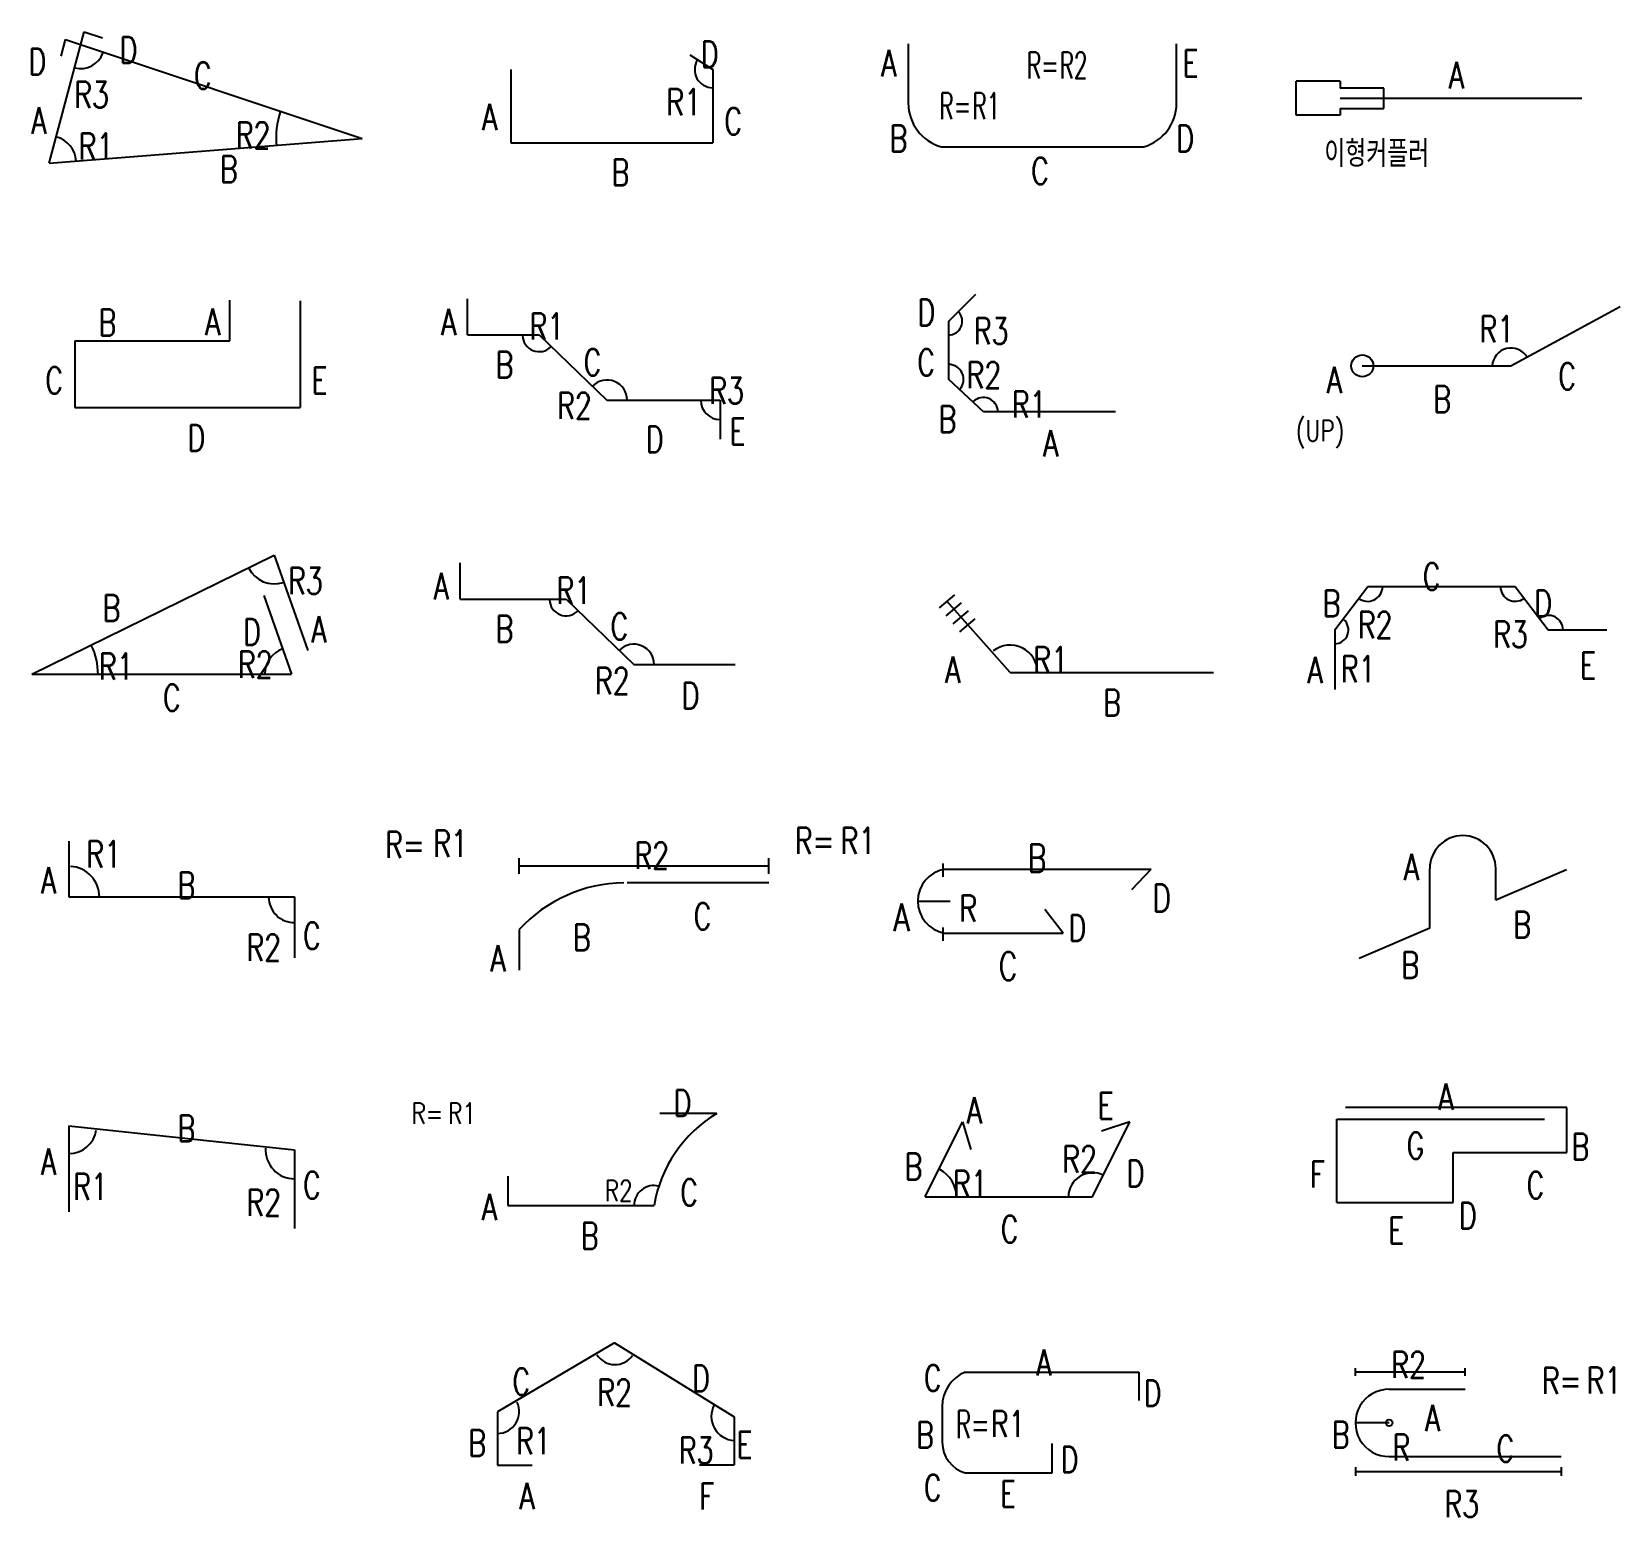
# Model space of a CAD drawing. Header units: millimetres. Extents: x -0.4 to 11.6, y -0.2 to 49.8.
# Drawn here: x 6.097 to 9.103, y 21.821 to 24.633 of the extents above; entities that cross this region are included whole.
import ezdxf
from ezdxf.enums import TextEntityAlignment as Align

# ---------------------------------------------------------------- set-up
doc = ezdxf.new("R2010")
doc.units = ezdxf.units.MM
for name, color, linetype in [('DIM', 7, 'Continuous'), ('SHOP', 2, 'Continuous'), ('TEXT', 3, 'Continuous'), ('TEXTSHOP', 3, 'Continuous')]:
    doc.layers.add(name, color=color, linetype=linetype)
doc.styles.add('ROMANS', font='romans.shx', dxfattribs={"width": 0.75, "bigfont": 'whgtxt.shx'})

# ---------------------------------------------------------------- blocks, each defined once
blk = doc.blocks.new('SSBAR_SHP_846')
at = {"color": 2}
for p, q in [((-0.233, 0.0617), (0.1939, 0.0165)), ((0.1939, 0.0165), (0.1939, -0.1324))]:
    blk.add_line(p, q, dxfattribs=at)
at = {"color": 0}
for centre, radius, start, end in [((-0.233, 0.0617), 0.0523, 270, 351.4245), ((0.1939, 0.0165), 0.0548, 176.4725, 270)]:
    blk.add_arc(centre, radius, start, end, dxfattribs=at)
at = {"layer": 'SHOP', "color": 2}
blk.add_line((-0.233, 0.0617), (-0.233, -0.101), dxfattribs=at)
at = {"layer": 'TEXTSHOP', "color": 4, "style": 'ROMANS', "width": 0.75}
for tag, p in [('B', (-0.0278, 0.032)), ('R1', (-0.2252, -0.0782)), ('C', (0.2101, -0.0754))]:
    blk.add_attdef(tag, p, '', height=0.05, dxfattribs=at)
for tag, p in [('A', (-0.2572, -0.0308)), ('R2', (0.1687, -0.1084))]:
    blk.add_attdef(tag, text='', height=0.05, dxfattribs=at).set_placement(p, align=Align.RIGHT)
blk = doc.blocks.new('SSBAR_SHP_847')
at = {"color": 2}
for p, q in [((-0.233, -0.0047), (0.1939, -0.0047)), ((0.1939, -0.0047), (0.1939, -0.12))]:
    blk.add_line(p, q, dxfattribs=at)
at = {"color": 0}
for centre, radius, start, end in [((-0.233, -0.0047), 0.0577, 359.1433, 87.0271), ((0.1939, -0.0047), 0.0489, 180.5696, 270.8559)]:
    blk.add_arc(centre, radius, start, end, dxfattribs=at)
at = {"layer": 'SHOP', "color": 2}
blk.add_line((-0.233, 0.1009), (-0.233, -0.0047), dxfattribs=at)
at = {"layer": 'TEXTSHOP', "color": 4, "style": 'ROMANS', "width": 0.75}
for tag, p in [('R1', (-0.2003, 0.0511)), ('B', (-0.0278, -0.0078)), ('C', (0.2101, -0.1034))]:
    blk.add_attdef(tag, p, '', height=0.05, dxfattribs=at)
for tag, p in [('A', (-0.2572, 0.0017)), ('R2', (0.1687, -0.1256))]:
    blk.add_attdef(tag, text='', height=0.05, dxfattribs=at).set_placement(p, align=Align.RIGHT)
blk = doc.blocks.new('SSBAR_SHP_848')
at = {"color": 2}
for p, q in [((-0.3029, -0.0833), (0.1558, 0.1417)), ((0.1558, 0.1417), (0.2192, -0.0383)), ((0.1362, 0.0654), (0.1885, -0.0833)), ((-0.3029, -0.0833), (0.1885, -0.0833))]:
    blk.add_line(p, q, dxfattribs=at)
at = {"color": 0}
for centre, radius, start, end in [((0.1558, 0.1417), 0.0541, 205.9012, 288.5984), ((-0.3029, -0.0833), 0.125, 359.8439, 25.5326), ((0.1885, -0.0833), 0.0507, 109.0891, 179.4185)]:
    blk.add_arc(centre, radius, start, end, dxfattribs=at)
at = {"layer": 'TEXTSHOP', "color": 4, "style": 'ROMANS', "width": 0.75}
for tag, p in [('R3', (0.1816, 0.0685)), ('A', (0.2256, -0.0236)), ('R1', (-0.1765, -0.0935))]:
    blk.add_attdef(tag, p, '', height=0.05, dxfattribs=at)
for tag, p in [('B', (-0.1358, 0.017)), ('D', (0.1302, -0.0283)), ('R2', (0.1526, -0.09))]:
    blk.add_attdef(tag, text='', height=0.05, dxfattribs=at).set_placement(p, align=Align.RIGHT)
blk.add_attdef('C', text='', height=0.05, dxfattribs=at).set_placement((-0.0382, -0.1528), align=Align.CENTER)
blk = doc.blocks.new('SSBAR_SHP_849')
at = {"color": 2}
for p, q in [((0.0713, 0.0475), (0.0713, 0.1247)), ((-0.2218, 0.0475), (0.0713, 0.0475))]:
    blk.add_line(p, q, dxfattribs=at)
at = {"layer": 'SHOP', "color": 2}
for p, q in [((0.2046, 0.1231), (0.2046, -0.0785)), ((-0.2218, 0.0475), (-0.2218, -0.0785)), ((-0.2218, -0.0785), (0.2046, -0.0785))]:
    blk.add_line(p, q, dxfattribs=at)
at = {"layer": 'TEXTSHOP', "color": 4, "style": 'ROMANS', "width": 0.75}
for tag, p in [('B', (-0.1435, 0.0574)), ('A', (0.0535, 0.0587)), ('C', (-0.244, -0.0522))]:
    blk.add_attdef(tag, text='', height=0.05, dxfattribs=at).set_placement(p, align=Align.RIGHT)
blk.add_attdef('E', (0.2263, -0.0522), '', height=0.05, dxfattribs=at)
blk.add_attdef('D', text='', height=0.05, dxfattribs=at).set_placement((0.008, -0.1611), align=Align.CENTER)
blk = doc.blocks.new('SSBAR_SHP_850')
at = {"color": 2}
for p, q in [((-0.2703, -0.1162), (-0.2043, 0.1327)), ((-0.2043, 0.1327), (-0.1692, 0.121)), ((-0.2477, 0.0867), (-0.2394, 0.1178)), ((-0.2394, 0.1178), (0.3222, -0.0695)), ((-0.2703, -0.1162), (0.3222, -0.0695))]:
    blk.add_line(p, q, dxfattribs=at)
at = {"color": 0}
for centre, radius, start, end in [((-0.2108, 0.1082), 0.0451, 255.7168, 340.8216), ((0.3222, -0.0695), 0.1631, 161.4634, 185.1525), ((-0.2703, -0.1162), 0.0515, 4.3964, 75.6115)]:
    blk.add_arc(centre, radius, start, end, dxfattribs=at)
at = {"layer": 'TEXTSHOP', "color": 4, "style": 'ROMANS', "width": 0.75}
for tag, p in [('D', (-0.1372, 0.0733)), ('C', (0.0035, 0.0247)), ('R3', (-0.2232, -0.0113)), ('R1', (-0.2148, -0.1091)), ('B', (0.0525, -0.1524))]:
    blk.add_attdef(tag, p, '', height=0.05, dxfattribs=at)
for tag, p in [('D', (-0.276, 0.0513)), ('A', (-0.2754, -0.0603)), ('R2', (0.1486, -0.0881))]:
    blk.add_attdef(tag, text='', height=0.05, dxfattribs=at).set_placement(p, align=Align.RIGHT)
blk = doc.blocks.new('SSBAR_SHP_945')
at = {"color": 2}
for p, q in [((-0.2216, -0.0805), (-0.1559, -0.0805)), ((0.1606, -0.08), (0.2263, -0.08))]:
    blk.add_line(p, q, dxfattribs=at)
at = {"color": 7}
blk.add_arc((0.2282, 0.0117), 0.0452, 151.0812, 267.8038, dxfattribs=at)
at = {"layer": 'DIM', "color": 7}
for centre, radius, start, end in [((0.0007, 0.1504), 0.0405, 212.5176, 325.4617), ((-0.2219, 0.0209), 0.0413, 270.328, 25.5705)]:
    blk.add_arc(centre, radius, start, end, dxfattribs=at)
at = {"layer": 'SHOP', "color": 2}
for p, q in [((0, 0.1509), (-0.2216, 0.0205)), ((0, 0.1509), (0.2263, 0.0109)), ((-0.2216, 0.0205), (-0.2216, -0.0805)), ((0.2263, 0.0109), (0.2263, -0.08))]:
    blk.add_line(p, q, dxfattribs=at)
at = {"layer": 'TEXTSHOP', "color": 4, "style": 'ROMANS', "width": 0.75}
for tag, p in [('C', (-0.1599, 0.0526)), ('B', (-0.2436, -0.0635)), ('R3', (0.1871, -0.0775)), ('A', (-0.1515, -0.1639))]:
    blk.add_attdef(tag, text='', height=0.05, dxfattribs=at).set_placement(p, align=Align.RIGHT)
for tag, p in [('D', (0.1465, 0.059)), ('R1', (-0.1868, -0.0598)), ('E', (0.2304, -0.0668)), ('F', (0.16, -0.1646))]:
    blk.add_attdef(tag, p, '', height=0.05, dxfattribs=at)
blk.add_attdef('R2', text='', height=0.05, dxfattribs=at).set_placement((0, 0.0321), align=Align.CENTER)
blk = doc.blocks.new('SSBAR_SHP_946')
at = {"color": 40}
for p, q in [((0.1935, 0.0854), (0.0858, 0.0854)), ((-0.2021, -0.0335), (-0.2021, -0.0888)), ((-0.2021, -0.0888), (0.0746, -0.0888))]:
    blk.add_line(p, q, dxfattribs=at)
blk.add_arc((0.323, -0.1307), 0.2519, 120.923, 170.4395, dxfattribs=at)
at = {"color": 7}
blk.add_arc((0.0746, -0.0888), 0.0377, 76.1421, 180.2781, dxfattribs=at)
at = {"layer": 'TEXTSHOP', "color": 4, "style": 'ROMANS', "width": 0.75}
blk.add_text('R=', height=0.04, dxfattribs=at).set_placement((-0.3846, 0.0655))
for tag, p in [('D', (0.1281, 0.0799)), ('B', (-0.0474, -0.1713))]:
    blk.add_attdef(tag, text='', height=0.05, dxfattribs=at).set_placement(p, align=Align.CENTER)
for tag, p, height in [('R1', (-0.3153, 0.0655), 0.04), ('C', (0.124, -0.0892), 0.05)]:
    blk.add_attdef(tag, p, '', height=height, dxfattribs=at)
for tag, height, p in [('R2', 0.04, (0.0339, -0.081)), ('A', 0.05, (-0.2225, -0.1169))]:
    blk.add_attdef(tag, text='', height=height, dxfattribs=at).set_placement(p, align=Align.RIGHT)
blk = doc.blocks.new('SSBAR_SHP_947')
at = {"color": 40}
for p, q in [((-0.1806, 0.0391), (-0.1806, 0.0684)), ((0.2918, 0.0391), (0.2918, 0.0684)), ((-0.1806, 0.054), (0.2918, 0.054))]:
    blk.add_line(p, q, dxfattribs=at)
at = {"color": 2}
for p, q in [((0.2918, 0.0217), (0.0236, 0.0217)), ((-0.1806, -0.0668), (-0.1806, -0.1436))]:
    blk.add_line(p, q, dxfattribs=at)
blk.add_arc((0.0204, -0.2506), 0.2724, 90.643, 137.5381, dxfattribs=at)
at = {"layer": 'TEXTSHOP', "color": 4, "style": 'ROMANS', "width": 0.75}
blk.add_text('R=', height=0.05, dxfattribs=at).set_placement((-0.4346, 0.0689))
for tag, p in [('R1', (-0.3437, 0.0713)), ('C', (0.1494, -0.0665)), ('B', (-0.0791, -0.1064))]:
    blk.add_attdef(tag, p, '', height=0.05, dxfattribs=at)
blk.add_attdef('R2', text='', height=0.05, dxfattribs=at).set_placement((0.0703, 0.0485), align=Align.CENTER)
blk.add_attdef('A', text='', height=0.05, dxfattribs=at).set_placement((-0.2064, -0.1463), align=Align.RIGHT)
blk = doc.blocks.new('SSBAR_SHP_948')
at = {"color": 2}
for p, q in [((-0.2925, 0.0588), (-0.2925, 0.1274)), ((-0.0918, 0.0588), (0.0365, -0.0647)), ((0.0365, -0.0647), (0.2281, -0.0647))]:
    blk.add_line(p, q, dxfattribs=at)
at = {"color": 0}
for centre, radius, start, end in [((-0.0918, 0.0588), 0.0316, 182.1164, 314.2372), ((0.0365, -0.0647), 0.0382, 0, 135.7814)]:
    blk.add_arc(centre, radius, start, end, dxfattribs=at)
at = {"layer": 'SHOP', "color": 2}
blk.add_line((-0.2925, 0.0588), (-0.0918, 0.0588), dxfattribs=at)
at = {"layer": 'TEXTSHOP', "color": 4, "style": 'ROMANS', "width": 0.75}
for tag, p in [('A', (-0.3139, 0.0584)), ('B', (-0.1917, -0.0225)), ('R2', (0.0285, -0.1208))]:
    blk.add_attdef(tag, text='', height=0.05, dxfattribs=at).set_placement(p, align=Align.RIGHT)
for tag, p in [('R1', (-0.1104, 0.0502)), ('C', (-0.008, -0.0179))]:
    blk.add_attdef(tag, p, '', height=0.05, dxfattribs=at)
blk.add_attdef('D', text='', height=0.05, dxfattribs=at).set_placement((0.1436, -0.1487), align=Align.CENTER)
blk = doc.blocks.new('SSBAR_SHP_949')
at = {"color": 2}
for p, q in [((-0.2786, 0.0588), (-0.2786, 0.1274)), ((-0.1428, 0.0588), (-0.0145, -0.0647)), ((-0.0145, -0.0647), (0.1997, -0.0647)), ((0.1997, -0.0647), (0.1997, -0.1382))]:
    blk.add_line(p, q, dxfattribs=at)
at = {"color": 0}
for centre, radius, start, end in [((-0.1428, 0.0588), 0.0316, 182.1164, 314.2372), ((-0.0145, -0.0647), 0.0382, 0, 135.7814), ((0.1997, -0.0647), 0.0366, 180, 270)]:
    blk.add_arc(centre, radius, start, end, dxfattribs=at)
at = {"layer": 'SHOP', "color": 2}
blk.add_line((-0.2786, 0.0588), (-0.1428, 0.0588), dxfattribs=at)
at = {"layer": 'TEXTSHOP', "color": 4, "style": 'ROMANS', "width": 0.75}
for tag, p in [('A', (-0.2999, 0.0584)), ('B', (-0.1917, -0.0225)), ('R2', (-0.0432, -0.1001)), ('D', (0.0925, -0.1638))]:
    blk.add_attdef(tag, text='', height=0.05, dxfattribs=at).set_placement(p, align=Align.RIGHT)
for tag, p in [('R1', (-0.1614, 0.0502)), ('C', (-0.059, -0.0179)), ('R3', (0.1789, -0.0715)), ('E', (0.2172, -0.1487))]:
    blk.add_attdef(tag, p, '', height=0.05, dxfattribs=at)
blk = doc.blocks.new('SSBAR_SHP_950')
at = {"color": 2}
blk.add_line((0.1421, 0.0889), (0.1859, 0.0611), dxfattribs=at)
at = {"color": 7}
blk.add_arc((0.1859, 0.0611), 0.0344, 148.3948, 269.5365, dxfattribs=at)
at = {"layer": 'SHOP', "color": 2}
for p, q in [((-0.1962, 0.0611), (-0.1962, -0.0777)), ((0.1859, 0.0611), (0.1859, -0.0777)), ((-0.1962, -0.0777), (0.1859, -0.0777))]:
    blk.add_line(p, q, dxfattribs=at)
at = {"layer": 'TEXTSHOP', "color": 4, "style": 'ROMANS', "width": 0.75}
for tag, p in [('D', (0.1628, 0.0652)), ('C', (0.2075, -0.0616))]:
    blk.add_attdef(tag, p, '', height=0.05, dxfattribs=at)
for tag, p in [('R1', (0.1636, -0.0254)), ('A', (-0.2223, -0.0537))]:
    blk.add_attdef(tag, text='', height=0.05, dxfattribs=at).set_placement(p, align=Align.RIGHT)
blk.add_attdef('B', text='', height=0.05, dxfattribs=at).set_placement((0.0106, -0.1585), align=Align.CENTER)
blk = doc.blocks.new('SSBAR_SHP_1045')
at = {"color": 40}
for p, q in [((0.1922, 0.0955), (0.1922, 0.042)), ((0.028, -0.0952), (0.028, -0.0394))]:
    blk.add_line(p, q, dxfattribs=at)
for centre, radius, start, end in [((-0.1113, 0.0315), 0.0687, 111.3084, 180.552), ((-0.1199, -0.0374), 0.06, 180, 254.2351)]:
    blk.add_arc(centre, radius, start, end, dxfattribs=at)
at = {"layer": 'SHOP', "color": 2}
for p, q in [((-0.1363, 0.0955), (0.1922, 0.0955)), ((-0.18, 0.0309), (-0.18, -0.0374)), ((-0.1363, -0.0952), (0.028, -0.0952))]:
    blk.add_line(p, q, dxfattribs=at)
at = {"layer": 'TEXTSHOP', "color": 4, "style": 'ROMANS', "width": 0.6}
blk.add_text('R=', height=0.0525, dxfattribs=at).set_placement((-0.122, -0.0293), align=Align.CENTER)
at = {"layer": 'TEXTSHOP', "color": 4, "style": 'ROMANS', "width": 0.75}
for tag, p in [('A', (0.0121, 0.0895)), ('E', (-0.0556, -0.1592))]:
    blk.add_attdef(tag, text='', height=0.049, dxfattribs=at).set_placement(p, align=Align.CENTER)
for tag, p in [('C', (-0.1814, 0.0601)), ('B', (-0.1959, -0.0477)), ('C', (-0.1814, -0.1476))]:
    blk.add_attdef(tag, text='', height=0.049, dxfattribs=at).set_placement(p, align=Align.RIGHT)
for tag, p in [('D', (0.2016, 0.0312)), ('R1', (-0.0878, -0.0268)), ('D', (0.0444, -0.0944))]:
    blk.add_attdef(tag, p, '', height=0.049, dxfattribs=at)
blk = doc.blocks.new('SSBAR_SHP_1046')
at = {"color": 2}
for p, q in [((-0.2121, -0.0726), (-0.1417, 0.0692)), ((-0.1417, 0.0692), (-0.126, 0.0169)), ((0.1047, -0.0726), (0.1751, 0.0692)), ((0.1751, 0.0692), (0.1213, 0.0515)), ((-0.2121, -0.0726), (0.1047, -0.0726))]:
    blk.add_line(p, q, dxfattribs=at)
at = {"color": 0}
for centre, radius, start, end in [((-0.2121, -0.0726), 0.0588, 0, 62.0409), ((0.1047, -0.0726), 0.0457, 62.346, 180)]:
    blk.add_arc(centre, radius, start, end, dxfattribs=at)
at = {"layer": 'TEXTSHOP', "color": 4, "style": 'ROMANS', "width": 0.75}
for tag, p in [('E', (0.1141, 0.0751)), ('A', (-0.1338, 0.0663)), ('R1', (-0.1599, -0.073)), ('D', (0.169, -0.0533))]:
    blk.add_attdef(tag, p, '', height=0.05, dxfattribs=at)
for tag, p in [('B', (-0.2175, -0.0402)), ('R2', (0.1131, -0.0263))]:
    blk.add_attdef(tag, text='', height=0.05, dxfattribs=at).set_placement(p, align=Align.RIGHT)
blk.add_attdef('C', text='', height=0.05, dxfattribs=at).set_placement((-0.0525, -0.1588), align=Align.CENTER)
blk = doc.blocks.new('SSBAR_SHP_1047')
at = {"color": 40}
for p, q in [((-0.178, 0.0334), (-0.178, 0.0585)), ((-0.1761, 0.0478), (0.2154, 0.0478)), ((0.179, 0.0093), (0.2154, 0.0478)), ((-0.2262, -0.0128), (-0.1646, -0.0128)), ((0.0489, -0.0733), (0.014, -0.0288)), ((-0.178, -0.0877), (-0.178, -0.0626)), ((-0.1761, -0.0733), (0.0489, -0.0733))]:
    blk.add_line(p, q, dxfattribs=at)
at = {"color": 2}
blk.add_arc((-0.1646, -0.0128), 0.0616, 100.6815, 259.3177, dxfattribs=at)
at = {"layer": 'TEXTSHOP', "color": 4, "style": 'ROMANS', "width": 0.75}
for s, p in [('R=', (-0.4593, 0.0764)), ('R', (-0.1477, -0.0515))]:
    blk.add_text(s, height=0.05, dxfattribs=at).set_placement(p)
for tag, p, height in [('R1', (-0.3724, 0.0764), 0.05), ('D', (0.2173, -0.0334), 0.0529), ('D', (0.0587, -0.0886), 0.05)]:
    blk.add_attdef(tag, p, '', height=height, dxfattribs=at)
for tag, p in [('B', (-0.0007, 0.0421)), ('C', (-0.0554, -0.1624))]:
    blk.add_attdef(tag, text='', height=0.0529, dxfattribs=at).set_placement(p, align=Align.CENTER)
blk.add_attdef('A', text='', height=0.0529, dxfattribs=at).set_placement((-0.2417, -0.07), align=Align.RIGHT)
blk = doc.blocks.new('SSBAR_SHP_1048')
at = {"color": 7}
for p, q in [((-0.1569, 0.0672), (-0.186, 0.0424)), ((-0.1569, 0.0672), (-0.186, 0.0424)), ((-0.1439, 0.052), (-0.1731, 0.0272)), ((-0.1309, 0.0368), (-0.1601, 0.0119)), ((-0.118, 0.0216), (-0.1471, -0.0033))]:
    blk.add_line(p, q, dxfattribs=at)
at = {"color": 2}
for q in [(-0.1715, 0.0548), (0.3333, -0.0801)]:
    blk.add_line((-0.0515, -0.0801), q, dxfattribs=at)
at = {"color": 0}
blk.add_arc((-0.0515, -0.0801), 0.0519, 359.8153, 128.0912, dxfattribs=at)
at = {"layer": 'TEXTSHOP', "color": 30, "true_color": 0xf8991e, "style": 'ROMANS', "width": 0.75}
blk.add_attdef('COUPLER1', text='', height=0.05, dxfattribs=at).set_placement((-0.1569, 0.0814), align=Align.BOTTOM_CENTER)
at = {"layer": 'TEXTSHOP', "color": 4, "style": 'ROMANS', "width": 0.75}
blk.add_attdef('A', text='', height=0.05, dxfattribs=at).set_placement((-0.1456, -0.0999), align=Align.RIGHT)
blk.add_attdef('R1', (-0.0077, -0.0813), '', height=0.05, dxfattribs=at)
blk.add_attdef('B', text='', height=0.05, dxfattribs=at).set_placement((0.1413, -0.1623), align=Align.CENTER)
blk = doc.blocks.new('SSBAR_SHP_1049')
at = {"color": 40}
for p, q in [((-0.1677, 0.0847), (-0.1162, 0.1362)), ((-0.1677, -0.0252), (-0.1677, 0.0847))]:
    blk.add_line(p, q, dxfattribs=at)
for centre, radius, start, end in [((-0.1677, 0.0847), 0.0258, 269.4964, 44.4092), ((-0.1677, -0.0252), 0.0282, 317.9535, 90.032), ((-0.1021, -0.0869), 0.0275, 1.2484, 133.9531)]:
    blk.add_arc(centre, radius, start, end, dxfattribs=at)
at = {"layer": 'SHOP', "color": 2}
for p, q in [((-0.1021, -0.0869), (-0.1677, -0.0252)), ((0.1479, -0.0869), (-0.1021, -0.0869))]:
    blk.add_line(p, q, dxfattribs=at)
at = {"layer": 'TEXTSHOP', "color": 4, "style": 'ROMANS', "width": 0.75}
for tag, p in [('D', (-0.1934, 0.0764)), ('C', (-0.1937, -0.0181)), ('B', (-0.1532, -0.1255))]:
    blk.add_attdef(tag, text='', height=0.05, dxfattribs=at).set_placement(p, align=Align.RIGHT)
for tag, p in [('R3', (-0.1204, 0.0415)), ('R2', (-0.134, -0.0422)), ('R1', (-0.0485, -0.0977))]:
    blk.add_attdef(tag, p, '', height=0.05, dxfattribs=at)
blk.add_attdef('A', text='', height=0.05, dxfattribs=at).set_placement((0.0253, -0.1711), align=Align.CENTER)
blk = doc.blocks.new('SSBAR_SHP_1050')
at = {"color": 40}
for centre, start, end in [((-0.1583, -0.0026), 180, 254.2351), ((0.1778, -0.0026), 285.7649, 0)]:
    blk.add_arc(centre, 0.0858, start, end, dxfattribs=at)
at = {"layer": 'SHOP', "color": 2}
for p, q in [((-0.244, -0.0026), (-0.244, 0.11)), ((0.2635, -0.0026), (0.2635, 0.11)), ((-0.1816, -0.0851), (0.2011, -0.0851))]:
    blk.add_line(p, q, dxfattribs=at)
at = {"layer": 'TEXTSHOP', "color": 4, "style": 'ROMANS', "width": 0.6}
for p in [(0.0104, 0.0442), (-0.155, -0.0328)]:
    blk.add_text('R=', height=0.05, dxfattribs=at).set_placement(p, align=Align.CENTER)
at = {"layer": 'TEXTSHOP', "color": 4, "style": 'ROMANS', "width": 0.75}
for tag, p in [('A', (-0.2667, 0.0482)), ('B', (-0.246, -0.0944))]:
    blk.add_attdef(tag, text='', height=0.05, dxfattribs=at).set_placement(p, align=Align.RIGHT)
at = {"layer": 'TEXTSHOP', "color": 4, "style": 'ROMANS'}
for tag, p, width in [('R2', (0.0423, 0.0442), 0.6), ('E', (0.2749, 0.0482), 0.75), ('R1', (-0.123, -0.0328), 0.6), ('D', (0.2628, -0.0944), 0.75)]:
    blk.add_attdef(tag, p, '', height=0.05, dxfattribs=dict(at, width=width))
at = {"layer": 'TEXTSHOP', "color": 4, "style": 'ROMANS', "width": 0.75}
blk.add_attdef('C', text='', height=0.05, dxfattribs=at).set_placement((0.0051, -0.1557), align=Align.CENTER)
blk = doc.blocks.new('SSBAR_SHP_1145')
at = {"color": 40}
for p, q in [((-0.1978, 0.0885), (-0.1978, 0.1032)), ((-0.1978, 0.0962), (0.0102, 0.0962)), ((0.0102, 0.0885), (0.0102, 0.1032)), ((-0.134, 0.0634), (0.0102, 0.0634)), ((-0.1978, -0.084), (-0.1978, -0.1006)), ((-0.134, -0.0642), (0.1917, -0.0642)), ((0.1917, -0.084), (0.1917, -0.1006)), ((-0.1978, -0.0926), (0.1917, -0.0926))]:
    blk.add_line(p, q, dxfattribs=at)
at = {"color": 0}
blk.add_line((-0.134, -0.0004), (-0.1978, -0.0004), dxfattribs=at)
at = {"color": 2}
blk.add_circle((-0.134, -0.0004), 0.00613, dxfattribs=at)
blk.add_arc((-0.134, -0.0004), 0.0638, 90, 270.0005, dxfattribs=at)
at = {"layer": 'TEXTSHOP', "color": 4, "style": 'ROMANS', "width": 0.75}
for s, p in [('R=', (0.1549, 0.0546)), ('R', (-0.128, -0.0718))]:
    blk.add_text(s, height=0.05, dxfattribs=at).set_placement(p)
for tag, p in [('R2', (-0.0973, 0.0847)), ('A', (-0.0519, -0.0162)), ('C', (0.0859, -0.0742)), ('R3', (0.0033, -0.179))]:
    blk.add_attdef(tag, text='', height=0.05, dxfattribs=at).set_placement(p, align=Align.CENTER)
blk.add_attdef('R1', (0.2396, 0.0553), '', height=0.05, dxfattribs=at)
blk.add_attdef('B', text='', height=0.05, dxfattribs=at).set_placement((-0.2091, -0.0476), align=Align.RIGHT)
blk = doc.blocks.new('SSBAR_SHP_1146')
at = {"color": 2}
for p, q in [((0.2021, 0.0968), (-0.2164, 0.0968)), ((0.2021, 0.0112), (0.2021, 0.0968)), ((-0.013, -0.0834), (-0.013, 0.0112)), ((-0.013, 0.0112), (0.2021, 0.0112)), ((-0.2329, -0.0834), (-0.013, -0.0834))]:
    blk.add_line(p, q, dxfattribs=at)
at = {"layer": 'SHOP', "color": 2}
for p, q in [((-0.2329, 0.0744), (0.16, 0.0744)), ((-0.2329, -0.0834), (-0.2329, 0.0744))]:
    blk.add_line(p, q, dxfattribs=at)
at = {"layer": 'TEXTSHOP', "color": 4, "style": 'ROMANS', "width": 0.75}
for tag, p in [('A', (-0.0266, 0.0921)), ('G', (-0.0843, -0.0006)), ('C', (0.1428, -0.0755)), ('E', (-0.1206, -0.161))]:
    blk.add_attdef(tag, text='', height=0.05, dxfattribs=at).set_placement(p, align=Align.CENTER)
for tag, p in [('B', (0.2108, -0.0025)), ('D', (-0.0021, -0.1333))]:
    blk.add_attdef(tag, p, '', height=0.05, dxfattribs=at)
blk.add_attdef('F', text='', height=0.05, dxfattribs=at).set_placement((-0.2552, -0.0551), align=Align.RIGHT)
blk = doc.blocks.new('SSBAR_SHP_1147')
at = {"color": 40}
for p, q in [((0.2019, 0.0466), (0.0679, -0.0108)), ((-0.057, -0.0643), (-0.191, -0.1217))]:
    blk.add_line(p, q, dxfattribs=at)
blk.add_arc((0.0054, 0.0488), 0.0624, 0, 180, dxfattribs=at)
at = {"layer": 'SHOP', "color": 2}
for p, q in [((-0.057, -0.0643), (-0.057, 0.0488)), ((0.0679, -0.0108), (0.0679, 0.0488))]:
    blk.add_line(p, q, dxfattribs=at)
at = {"layer": 'TEXTSHOP', "color": 4, "style": 'ROMANS', "width": 0.75}
blk.add_attdef('A', text='', height=0.05, dxfattribs=at).set_placement((-0.0775, 0.0267), align=Align.RIGHT)
for p in [(0.1007, -0.0823), (-0.1111, -0.1588)]:
    blk.add_attdef('B', p, '', height=0.05, dxfattribs=at)
blk = doc.blocks.new('SSBAR_SHP_1148')
at = {"color": 2}
for p, q in [((-0.2371, 0.0004), (-0.1746, 0.083)), ((0.1048, 0.083), (0.1673, 0.0004)), ((0.1673, 0.0004), (0.2778, 0.0004))]:
    blk.add_line(p, q, dxfattribs=at)
at = {"color": 7}
for centre, radius, start, end in [((-0.1746, 0.083), 0.0284, 232.594, 358.0458), ((0.1048, 0.083), 0.0283, 181.7648, 305.8155), ((-0.2371, 0.0004), 0.0261, 269.7628, 49.9065), ((0.1673, 0.0004), 0.0277, 0, 125.5742)]:
    blk.add_arc(centre, radius, start, end, dxfattribs=at)
at = {"layer": 'SHOP', "color": 2}
for p, q in [((-0.1746, 0.083), (0.1048, 0.083)), ((-0.2371, 0.0004), (-0.2371, -0.1121))]:
    blk.add_line(p, q, dxfattribs=at)
at = {"layer": 'TEXTSHOP', "color": 4, "style": 'ROMANS', "width": 0.75}
for tag, p in [('C', (-0.0537, 0.0766)), ('E', (0.2424, -0.0915))]:
    blk.add_attdef(tag, text='', height=0.05, dxfattribs=at).set_placement(p, align=Align.CENTER)
for tag, p in [('B', (-0.2262, 0.0256)), ('R3', (0.1286, -0.0328)), ('A', (-0.2597, -0.1004))]:
    blk.add_attdef(tag, text='', height=0.05, dxfattribs=at).set_placement(p, align=Align.RIGHT)
for tag, p in [('D', (0.1404, 0.0256)), ('R2', (-0.1934, -0.0149)), ('R1', (-0.2258, -0.0983))]:
    blk.add_attdef(tag, p, '', height=0.05, dxfattribs=at)
blk = doc.blocks.new('SSBAR_SHP_1149')
at = {"color": 40}
blk.add_circle((-0.1848, 0.0003), 0.0208, dxfattribs=at)
at = {"layer": 'DIM', "color": 7}
blk.add_arc((0.0966, -0.0014), 0.0355, 31.1121, 177.359, dxfattribs=at)
at = {"layer": 'SHOP', "color": 2}
for p, q in [((0.0962, 0.0003), (0.3034, 0.1128)), ((-0.1848, 0.0003), (0.0962, 0.0003))]:
    blk.add_line(p, q, dxfattribs=at)
at = {"layer": 'TEXT', "color": 4, "style": 'ROMANS', "width": 0.75}
blk.add_text('(UP)', height=0.04, dxfattribs=at).set_placement((-0.2192, -0.1424), align=Align.RIGHT)
at = {"layer": 'TEXTSHOP', "color": 4, "style": 'ROMANS', "width": 0.75}
for tag, p in [('R1', (0.0696, 0.0449)), ('B', (-0.034, -0.0877))]:
    blk.add_attdef(tag, text='', height=0.05, dxfattribs=at).set_placement(p, align=Align.CENTER)
blk.add_attdef('C', (0.1861, -0.0443), '', height=0.05, dxfattribs=at)
blk.add_attdef('A', text='', height=0.05, dxfattribs=at).set_placement((-0.2233, -0.0513), align=Align.RIGHT)
blk = doc.blocks.new('SSBAR_SHP_1150')
at = {"color": 2}
for p, q in [((-0.2268, 0.0391), (-0.3098, 0.0391)), ((-0.3098, -0.0253), (-0.3098, 0.0391)), ((-0.2268, 0.0391), (-0.2268, 0.0261)), ((-0.1439, 0.0261), (-0.2268, 0.0261)), ((-0.1439, -0.0123), (-0.1439, 0.0261)), ((-0.2268, -0.0253), (-0.3098, -0.0253)), ((-0.2268, -0.0123), (-0.1439, -0.0123)), ((-0.2268, -0.0123), (-0.2268, -0.0253))]:
    blk.add_line(p, q, dxfattribs=at)
at = {"layer": 'SHOP', "color": 2}
blk.add_line((-0.2268, 0.0069), (0.2305, 0.0069), dxfattribs=at)
at = {"layer": 'TEXTSHOP', "color": 4, "style": 'ROMANS', "width": 0.75}
blk.add_text('이형커플러', height=0.05, dxfattribs=at).set_placement((-0.0583, -0.1231), align=Align.RIGHT)
at = {"layer": 'TEXTSHOP', "color": 30, "true_color": 0xf8991e, "style": 'ROMANS', "width": 0.75}
blk.add_attdef('COUPLER1', text='', height=0.05, dxfattribs=at).set_placement((-0.2268, 0.1621), align=Align.TOP_CENTER)
for tag, p in [('O1', (-0.2683, 0.0467)), ('T1', (-0.1853, 0.0467))]:
    blk.add_attdef(tag, text='', height=0.05, dxfattribs=at).set_placement(p, align=Align.CENTER)
at = {"layer": 'TEXTSHOP', "color": 4, "style": 'ROMANS', "width": 0.75}
blk.add_attdef('A', text='', height=0.05, dxfattribs=at).set_placement((-0.0068, 0.0255), align=Align.CENTER)

msp = doc.modelspace()

# ---------------------------------------------------------------- block references
ref = msp.add_blockref('SSBAR_SHP_850', (6.4, 24.5))
ref.add_attrib('D', 'D', dxfattribs={"layer": 'TEXTSHOP', "color": 4, "height": 0.05, "style": 'ROMANS', "width": 0.75}).set_placement((6.124, 24.5513), align=Align.RIGHT)
ref.add_attrib('R1', 'R1', (6.1852, 24.3909), dxfattribs={"layer": 'TEXTSHOP', "color": 4, "height": 0.05, "style": 'ROMANS', "width": 0.75})
ref.add_attrib('R2', 'R2', dxfattribs={"layer": 'TEXTSHOP', "color": 4, "height": 0.05, "style": 'ROMANS', "width": 0.75}).set_placement((6.5486, 24.4119), align=Align.RIGHT)
ref.add_attrib('C', 'C', (6.4035, 24.5247), dxfattribs={"layer": 'TEXTSHOP', "color": 4, "height": 0.05, "style": 'ROMANS', "width": 0.75})
ref.add_attrib('R3', 'R3', (6.1768, 24.4887), dxfattribs={"layer": 'TEXTSHOP', "color": 4, "height": 0.05, "style": 'ROMANS', "width": 0.75})
ref.add_attrib('B', 'B', (6.4525, 24.3476), dxfattribs={"layer": 'TEXTSHOP', "color": 4, "height": 0.05, "style": 'ROMANS', "width": 0.75})
ref.add_attrib('A', 'A', dxfattribs={"layer": 'TEXTSHOP', "color": 4, "height": 0.05, "style": 'ROMANS', "width": 0.75}).set_placement((6.1246, 24.4397), align=Align.RIGHT)
ref.add_attrib('D', 'D', (6.2628, 24.5733), dxfattribs={"layer": 'TEXTSHOP', "color": 4, "height": 0.05, "style": 'ROMANS', "width": 0.75})
for name, p, values in [('SSBAR_SHP_950', (7.2, 24.5), {'B': 'B', 'C': 'C', 'A': 'A', 'R1': 'R1', 'D': 'D'}), ('SSBAR_SHP_1050', (8, 24.5), {'A': 'A', 'C': 'C', 'B': 'B', 'E': 'E', 'D': 'D', 'R1': 'R1', 'R2': 'R2'}), ('SSBAR_SHP_1150', (8.8, 24.5), {'A': 'A'}), ('SSBAR_SHP_849', (6.4, 24), {'D': 'D', 'C': 'C', 'A': 'A', 'E': 'E', 'B': 'B'}), ('SSBAR_SHP_949', (7.2, 24), {'A': 'A', 'B': 'B', 'R2': 'R2', 'C': 'C', 'R1': 'R1', 'D': 'D', 'R3': 'R3', 'E': 'E'}), ('SSBAR_SHP_1049', (8, 24), {'A': 'A', 'C': 'C', 'B': 'B', 'R1': 'R1', 'R2': 'R2', 'D': 'D', 'R3': 'R3'}), ('SSBAR_SHP_1149', (8.8, 24), {'A': 'A', 'B': 'B', 'R1': 'R1', 'C': 'C'}), ('SSBAR_SHP_848', (6.4, 23.5), {'B': 'B', 'A': 'A', 'R1': 'R1', 'R2': 'R2', 'D': 'D', 'R3': 'R3', 'C': 'C'}), ('SSBAR_SHP_948', (7.2, 23.5), {'A': 'A', 'B': 'B', 'R2': 'R2', 'C': 'C', 'R1': 'R1', 'D': 'D'}), ('SSBAR_SHP_1148', (8.8, 23.5), {'A': 'A', 'C': 'C', 'B': 'B', 'E': 'E', 'D': 'D', 'R1': 'R1', 'R2': 'R2', 'R3': 'R3'}), ('SSBAR_SHP_1048', (8, 23.5), {'R1': 'R1', 'B': 'B', 'A': 'A'}), ('SSBAR_SHP_847', (6.4, 23), {'A': 'A', 'B': 'B', 'R1': 'R1', 'R2': 'R2', 'C': 'C'}), ('SSBAR_SHP_947', (7.2, 23), {'R1': 'R1', 'B': 'B', 'C': 'C', 'A': 'A', 'R2': 'R2'}), ('SSBAR_SHP_1146', (8.8, 22.5), {'E': 'E', 'B': 'B', 'F': 'F', 'A': 'A', 'D': 'D', 'C': 'C', 'G': 'G'}), ('SSBAR_SHP_946', (7.2, 22.5), {'B': 'B', 'C': 'C', 'D': 'D', 'A': 'A', 'R2': 'R2', 'R1': 'R1'}), ('SSBAR_SHP_1046', (8, 22.5), {'R1': 'R1', 'B': 'B', 'D': 'D', 'C': 'C', 'R2': 'R2', 'A': 'A', 'E': 'E'}), ('SSBAR_SHP_846', (6.4, 22.5), {'A': 'A', 'B': 'B', 'R1': 'R1', 'R2': 'R2', 'C': 'C'}), ('SSBAR_SHP_945', (7.2, 22), {'B': 'B', 'E': 'E', 'D': 'D', 'R2': 'R2', 'R1': 'R1', 'C': 'C', 'R3': 'R3', 'A': 'A', 'F': 'F'}), ('SSBAR_SHP_1145', (8.8, 22), {'B': 'B', 'C': 'C', 'A': 'A', 'R1': 'R1', 'R3': 'R3', 'R2': 'R2'})]:
    msp.add_blockref(name, p).add_auto_attribs(values)
ref = msp.add_blockref('SSBAR_SHP_1047', (8, 23))
ref.add_attrib('C', 'C', dxfattribs={"layer": 'TEXTSHOP', "color": 4, "height": 0.0529, "style": 'ROMANS', "width": 0.75}).set_placement((7.9446, 22.8376), align=Align.CENTER)
ref.add_attrib('B', 'B', dxfattribs={"layer": 'TEXTSHOP', "color": 4, "height": 0.0529, "style": 'ROMANS', "width": 0.75}).set_placement((7.9993, 23.0421), align=Align.CENTER)
ref.add_attrib('A', 'A', dxfattribs={"layer": 'TEXTSHOP', "color": 4, "height": 0.0529, "style": 'ROMANS', "width": 0.75}).set_placement((7.7583, 22.93), align=Align.RIGHT)
ref.add_attrib('D', 'D', (8.2173, 22.9666), dxfattribs={"layer": 'TEXTSHOP', "color": 4, "height": 0.0529, "style": 'ROMANS', "width": 0.75})
ref.add_attrib('R1', 'R1', (7.6276, 23.0764), dxfattribs={"layer": 'TEXTSHOP', "color": 4, "height": 0.05, "style": 'ROMANS', "width": 0.75})
ref.add_attrib('D', 'D', (8.0587, 22.9114), dxfattribs={"layer": 'TEXTSHOP', "color": 4, "height": 0.05, "style": 'ROMANS', "width": 0.75})
ref = msp.add_blockref('SSBAR_SHP_1147', (8.8, 23))
ref.add_attrib('A', 'A', dxfattribs={"layer": 'TEXTSHOP', "color": 4, "height": 0.05, "style": 'ROMANS', "width": 0.75}).set_placement((8.7225, 23.0267), align=Align.RIGHT)
ref.add_attrib('B', 'B', (8.6889, 22.8412), dxfattribs={"layer": 'TEXTSHOP', "color": 4, "height": 0.05, "style": 'ROMANS', "width": 0.75})
ref.add_attrib('B', 'B', (8.9007, 22.9177), dxfattribs={"layer": 'TEXTSHOP', "color": 4, "height": 0.05, "style": 'ROMANS', "width": 0.75})
ref = msp.add_blockref('SSBAR_SHP_1045', (8, 22))
ref.add_attrib('B', 'B', dxfattribs={"layer": 'TEXTSHOP', "color": 4, "height": 0.049, "style": 'ROMANS', "width": 0.75}).set_placement((7.8041, 21.9523), align=Align.RIGHT)
ref.add_attrib('A', 'A', dxfattribs={"layer": 'TEXTSHOP', "color": 4, "height": 0.049, "style": 'ROMANS', "width": 0.75}).set_placement((8.0121, 22.0895), align=Align.CENTER)
ref.add_attrib('C', 'C', dxfattribs={"layer": 'TEXTSHOP', "color": 4, "height": 0.049, "style": 'ROMANS', "width": 0.75}).set_placement((7.8186, 22.0601), align=Align.RIGHT)
ref.add_attrib('R1', 'R1', (7.9122, 21.9732), dxfattribs={"layer": 'TEXTSHOP', "color": 4, "height": 0.049, "style": 'ROMANS', "width": 0.75})
ref.add_attrib('D', 'D', (8.2016, 22.0312), dxfattribs={"layer": 'TEXTSHOP', "color": 4, "height": 0.049, "style": 'ROMANS', "width": 0.75})
ref.add_attrib('D', 'D', (8.0444, 21.9056), dxfattribs={"layer": 'TEXTSHOP', "color": 4, "height": 0.049, "style": 'ROMANS', "width": 0.75})
ref.add_attrib('E', 'E', dxfattribs={"layer": 'TEXTSHOP', "color": 4, "height": 0.049, "style": 'ROMANS', "width": 0.75}).set_placement((7.9444, 21.8408), align=Align.CENTER)
ref.add_attrib('C', 'C', dxfattribs={"layer": 'TEXTSHOP', "color": 4, "height": 0.049, "style": 'ROMANS', "width": 0.75}).set_placement((7.8186, 21.8524), align=Align.RIGHT)

doc.saveas('drawing.dxf')
